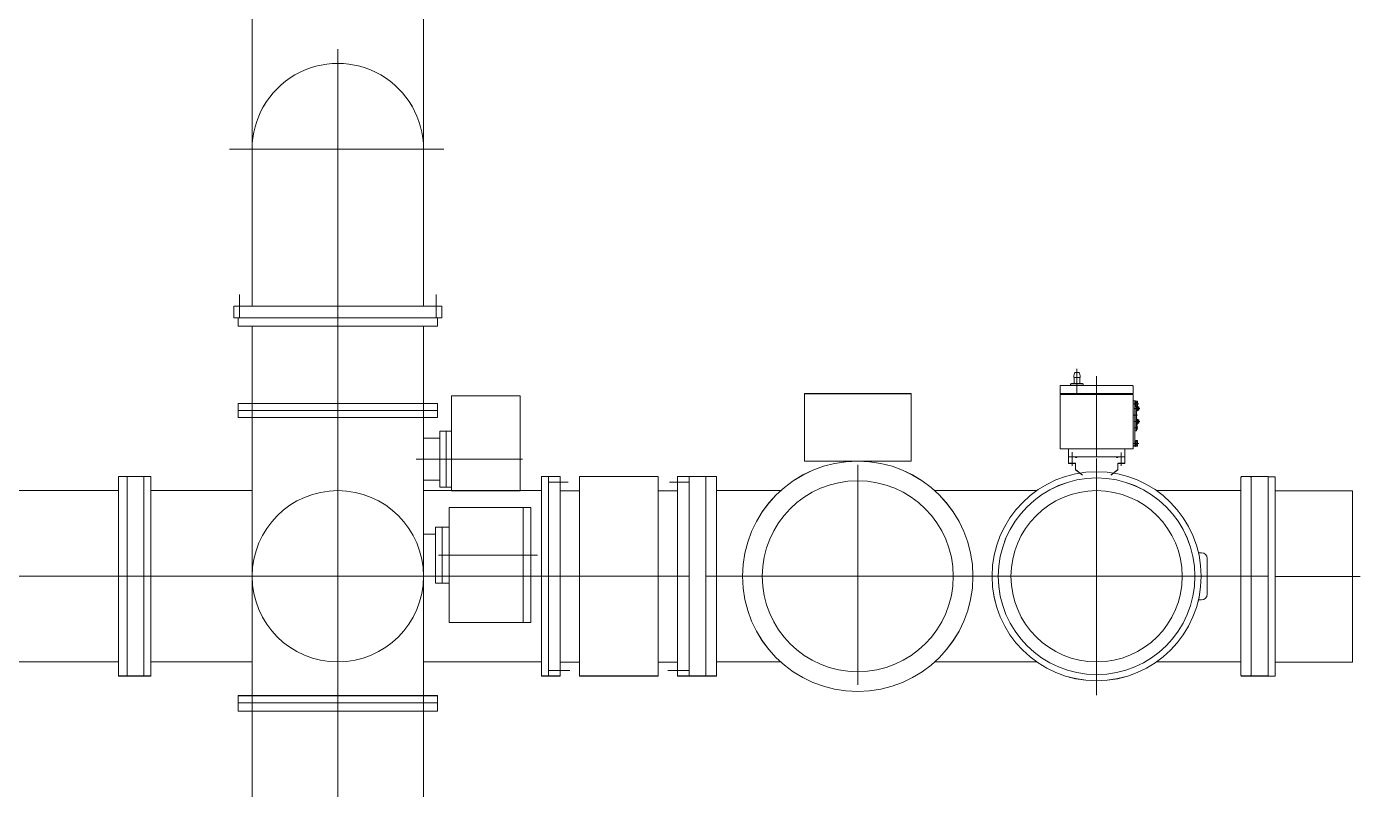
# Model space of a CAD drawing. Header units: millimetres. Extents: x 89978 to 501025, y -351975 to 835730.
# Drawn here: x 324545 to 329290, y -294189 to -291475 of the extents above; entities that cross this region are included whole.
import ezdxf

# ---------------------------------------------------------------- set-up
doc = ezdxf.new("R2010")
doc.units = ezdxf.units.MM
doc.header["$LTSCALE"] = 150
doc.layers.add('------00 Switch Gear_GIS', color=3, linetype='Continuous')

# ---------------------------------------------------------------- blocks, each defined once
blk = doc.blocks.new('X-1F-PLAN$0$GIS(2)')
at = {"layer": '------00 Switch Gear_GIS', "linetype": 'Continuous', "lineweight": 13}
for p, q in [((13573.3, 6772.6), (13573.3, 5654.6)), ((14183.3, 6772.6), (14183.3, 5654.6)), ((13878.3, 484.1), (13878.3, 6569.3)), ((14256, 6213.6), (13493.2, 6213.6)), ((13527.9, 5613.6), (13527.9, 5696.7)), ((14227.9, 5613.6), (14227.9, 5696.7)), ((13508.3, 5613.6), (13508.3, 5654.6)), ((13508.3, 5654.6), (14248.3, 5654.6)), ((14248.3, 5613.6), (14248.3, 5654.6)), ((13508.3, 5613.6), (14248.3, 5613.6)), ((13523.3, 5613.6), (13523.3, 5583.6)), ((14233.3, 5613.6), (14233.3, 5583.6)), ((13523.3, 5583.6), (14233.3, 5583.6)), ((13573.3, 5583.6), (13573.3, 3643.6)), ((14183.3, 5583.6), (14183.3, 3643.6)), ((16497.2, 5406.7), (16499.4, 5416.3)), ((16514.5, 5418.6), (16502.3, 5418.6)), ((16508.3, 5431.9), (16508.3, 5340.8)), ((16517.4, 5416.3), (16519.6, 5406.7)), ((16448.3, 5345.6), (16448.3, 5370.6)), ((16706.3, 5372.6), (16450.3, 5372.6)), ((16485.8, 5376.9), (16485.8, 5372.6)), ((16530.8, 5374.2), (16485.8, 5374.2)), ((16527.8, 5379.9), (16488.8, 5379.9)), ((16496.9, 5404.4), (16496.9, 5401.6)), ((16518.9, 5400.6), (16497.9, 5400.6)), ((16498.3, 5400.6), (16498.3, 5379.9)), ((16518.3, 5400.6), (16518.3, 5379.9)), ((16519.9, 5404.4), (16519.9, 5401.6)), ((16530.8, 5376.9), (16530.8, 5372.6)), ((16578.3, 5118.6), (16578.3, 5405.8)), ((16708.3, 5345.6), (16708.3, 5370.6)), ((14282.3, 5335.6), (14527.3, 5335.6)), ((14282.3, 4998.2), (14282.3, 5335.6)), ((14527.3, 4998.2), (14527.3, 5335.6)), ((15538.3, 5343.6), (15538.3, 5103.6)), ((15918.3, 5343.6), (15538.3, 5343.6)), ((15918.3, 5103.6), (15918.3, 5343.6)), ((16448.3, 5340.8), (16708.3, 5340.8)), ((16448.3, 5147.6), (16448.3, 5340.8)), ((16450.3, 5343.6), (16706.3, 5343.6)), ((16471.5, 5340.8), (16471.5, 5343.6)), ((16685.1, 5340.8), (16685.1, 5343.6)), ((16708.3, 5147.6), (16708.3, 5340.8)), ((16708.3, 5317.6), (16714.3, 5317.6)), ((16714.3, 5156.1), (16714.3, 5318.1)), ((16716.3, 5318.1), (16714.3, 5318.1)), ((16716.3, 5318.1), (16716.3, 5297.1)), ((16718.8, 5316.8), (16716.3, 5316.8)), ((16718.8, 5317.4), (16718.8, 5297.8)), ((16723.2, 5317.4), (16718.8, 5317.4)), ((16724.3, 5315), (16724.3, 5300.2)), ((13523.3, 5308.6), (13523.3, 5258.6)), ((13523.3, 5308.6), (14233.3, 5308.6)), ((13523.3, 5283.6), (14233.3, 5283.6)), ((14233.3, 5308.6), (14233.3, 5258.6)), ((16711.2, 5307.6), (16728.2, 5307.6)), ((16711.2, 5267.6), (16723.5, 5267.6)), ((16711.7, 5290.6), (16731.6, 5290.6)), ((16716.3, 5297.1), (16714.3, 5297.1)), ((16714.3, 5273.3), (16715.3, 5273.3)), ((16715.3, 5211.6), (16715.3, 5297.1)), ((16716.3, 5308.5), (16718.8, 5306)), ((16716.3, 5307.2), (16718.8, 5304.7)), ((16718.8, 5298.4), (16716.3, 5298.4)), ((16723.2, 5312.6), (16718.8, 5312.6)), ((16723.2, 5302.6), (16718.8, 5302.6)), ((16723.2, 5297.8), (16718.8, 5297.8)), ((16720.3, 5211.6), (16720.3, 5297.8)), ((16720.3, 5282.6), (16723.3, 5282.6)), ((16723.3, 5297.9), (16723.3, 5282.6)), ((16727.9, 5296.4), (16723.3, 5296.4)), ((16727.9, 5293.5), (16723.3, 5293.5)), ((16727.9, 5287.7), (16723.3, 5287.7)), ((16727.9, 5284.8), (16723.3, 5284.8)), ((16728.3, 5295.6), (16727.9, 5296.4)), ((16728.3, 5285.6), (16727.9, 5284.8)), ((16728.3, 5285.6), (16728.3, 5295.6)), ((13523.3, 5258.6), (14233.3, 5258.6)), ((13573.5, 4268.6), (13573.5, 5258.6)), ((14183.1, 4268.6), (14183.1, 5258.6)), ((16711.4, 5244.6), (16731.6, 5244.6)), ((16712.1, 5221.6), (16725.1, 5221.6)), ((16714.3, 5261.8), (16715.3, 5261.8)), ((16720.3, 5252.6), (16723.3, 5252.6)), ((16720.3, 5236.6), (16723.3, 5236.6)), ((16720.3, 5234.6), (16722.3, 5234.6)), ((16720.3, 5231.6), (16722.3, 5231.6)), ((16720.3, 5227.3), (16722.3, 5227.3)), ((16722.3, 5231.6), (16722.3, 5234.6)), ((16722.3, 5215.8), (16722.3, 5227.3)), ((16723.3, 5252.6), (16723.3, 5236.6)), ((16727.9, 5250.4), (16723.3, 5250.4)), ((16727.9, 5247.5), (16723.3, 5247.5)), ((16727.9, 5241.7), (16723.3, 5241.7)), ((16727.9, 5238.8), (16723.3, 5238.8)), ((16728.3, 5249.6), (16727.9, 5250.4)), ((16728.3, 5239.6), (16727.9, 5238.8)), ((16728.3, 5239.6), (16728.3, 5249.6)), ((14183.1, 5185.6), (14241.3, 5185.6)), ((14241.3, 5010.6), (14241.3, 5210.6)), ((14241.3, 5210.6), (14282.3, 5210.6)), ((14264.3, 5010.6), (14264.3, 5210.6)), ((16720.3, 5211.6), (16714.3, 5211.6)), ((16716.3, 5177.1), (16714.3, 5177.1)), ((16716.3, 5177.1), (16716.3, 5156.1)), ((16718.8, 5175.8), (16716.3, 5175.8)), ((16718.8, 5176.4), (16718.8, 5156.8)), ((16723.2, 5176.4), (16718.8, 5176.4)), ((16720.3, 5215.8), (16722.3, 5215.8)), ((16724.3, 5174), (16724.3, 5159.2)), ((16448.3, 5147.6), (16708.3, 5147.6)), ((16478.3, 5095.6), (16478.3, 5147.6)), ((16490.8, 5087.1), (16490.8, 5135.1)), ((16665.8, 5087.1), (16665.8, 5133.6)), ((16678.3, 5095.6), (16678.3, 5147.6)), ((16708.3, 5157.6), (16714.3, 5157.6)), ((16710.7, 5166.6), (16728.2, 5166.6)), ((16716.3, 5156.1), (16714.3, 5156.1)), ((16716.3, 5167.5), (16718.8, 5165)), ((16716.3, 5166.2), (16718.8, 5163.7)), ((16718.8, 5157.4), (16716.3, 5157.4)), ((16723.2, 5171.6), (16718.8, 5171.6)), ((16723.2, 5161.6), (16718.8, 5161.6)), ((16723.2, 5156.8), (16718.8, 5156.8)), ((14157.6, 5110.6), (14535.4, 5110.6)), ((15538.3, 5103.6), (15918.3, 5103.6)), ((15728.3, 5090.8), (15728.3, 4306.9)), ((16478.3, 5118.6), (16678.3, 5118.6)), ((16478.3, 5095.6), (16503.3, 5095.6)), ((16503.3, 5116.2), (16503.3, 5118.6)), ((16503.3, 5116.2), (16507.8, 5116.2)), ((16503.3, 5073.1), (16503.3, 5095.6)), ((16507.8, 5116.2), (16507.8, 5118.6)), ((16578.3, 5112.9), (16578.3, 4270)), ((16648.8, 5116.2), (16648.8, 5118.6)), ((16653.3, 5116.2), (16648.8, 5116.2)), ((16653.3, 5116.2), (16653.3, 5118.6)), ((16653.3, 5073.1), (16653.3, 5095.6)), ((16678.3, 5095.6), (16653.3, 5095.6)), ((13098.3, 5048.6), (13098.3, 4338.6)), ((13098.3, 5048.6), (13213.3, 5048.6)), ((13128.3, 4338.6), (13128.3, 5048.6)), ((13188.3, 4338.6), (13188.3, 5048.6)), ((13213.3, 4338.6), (13213.3, 5048.6)), ((14183.1, 5035.6), (14241.3, 5035.6)), ((14603.3, 4338.6), (14603.3, 5048.6)), ((14669.3, 5048.6), (14603.3, 5048.6)), ((14628.3, 4338.6), (14628.3, 5048.6)), ((14669.3, 4338.6), (14669.3, 5048.6)), ((14738.3, 5048.6), (14738.3, 4338.6)), ((14738.3, 5048.6), (15018.3, 5048.6)), ((15018.3, 5048.6), (15018.3, 4338.6)), ((15224.3, 5048.6), (15087.3, 5048.6)), ((15087.3, 4338.6), (15087.3, 5048.6)), ((15128.3, 4338.6), (15128.3, 5048.6)), ((15188.3, 4338.6), (15188.3, 5048.6)), ((15225.3, 5047.6), (15224.3, 5048.6)), ((15225.3, 4339.6), (15225.3, 5047.6)), ((16503.3, 5073.1), (16528.3, 5053.1)), ((16653.3, 5073.1), (16628.3, 5053.1)), ((17091.3, 5045.6), (17094.3, 5048.6)), ((17091.3, 4693.6), (17091.3, 5045.6)), ((17125.3, 5048.6), (17094.3, 5048.6)), ((17125.3, 5048.6), (17128.3, 5045.6)), ((17188.3, 5048.6), (17128.3, 5048.6)), ((17128.3, 4338.6), (17128.3, 5048.6)), ((17188.3, 4337.8), (17188.3, 5048.6)), ((17213.3, 5047.8), (17188.3, 5047.8)), ((17213.3, 4337.8), (17213.3, 5047.8)), ((10858.3, 4998.6), (13098.3, 4998.6)), ((13213.3, 4998.4), (13573.5, 4998.4)), ((14603.3, 4998.4), (14183.1, 4998.4)), ((14241.3, 5010.6), (14282.3, 5010.6)), ((14282.3, 4998.2), (14527.3, 4998.2)), ((14697.8, 5028.2), (14628.3, 5028.2)), ((14737.3, 4998), (14669.3, 4998)), ((15019.3, 4998), (15087.3, 4998)), ((15058.8, 5028.2), (15128.3, 5028.2)), ((15454.1, 4998.3), (15225.3, 4998.3)), ((16365, 4998.3), (16002.6, 4998.3)), ((17091.3, 4998.3), (16791.6, 4998.3)), ((17488.3, 4997.6), (17213.3, 4997.6)), ((17488.3, 4388), (17488.3, 4997.6)), ((14564.6, 4938.6), (14274.3, 4938.6)), ((14274.3, 4528.6), (14274.3, 4938.6)), ((14537.3, 4528.6), (14537.3, 4938.6)), ((14564.6, 4528.6), (14564.6, 4938.6)), ((14183.1, 4843.6), (14226.3, 4843.6)), ((14226.3, 4868.6), (14274.3, 4868.6)), ((14226.3, 4868.6), (14226.3, 4668.6)), ((14249.3, 4668.6), (14249.3, 4868.6)), ((14588.8, 4768.6), (14236.3, 4768.6)), ((16952, 4777.5), (16940.7, 4777.5)), ((16972, 4629.7), (16972, 4757.5)), ((15128.3, 4693.6), (0, 4693.6)), ((14183.1, 4693.6), (14226.3, 4693.6)), ((14226.3, 4668.6), (14274.3, 4668.6)), ((17188.3, 4693.6), (15188.3, 4693.6)), ((17091.3, 4341.6), (17091.3, 4693.6)), ((17213.3, 4692.8), (17516.6, 4692.8)), ((16952, 4609.7), (16940.7, 4609.7)), ((14564.6, 4528.6), (14274.3, 4528.6)), ((12658.3, 4388.6), (13098.3, 4388.6)), ((13213.3, 4388.8), (13573.5, 4388.8)), ((14603.3, 4388.8), (14183.1, 4388.8)), ((14669.3, 4388.4), (14737.3, 4388.4)), ((15087.3, 4388.4), (15019.3, 4388.4)), ((15454.1, 4388.7), (15225.3, 4388.7)), ((16365.1, 4388.7), (16002.5, 4388.7)), ((17091.3, 4388.7), (16791.5, 4388.7)), ((17488.3, 4388), (17213.3, 4388)), ((13098.3, 4338.6), (13213.3, 4338.6)), ((14669.3, 4338.6), (14603.3, 4338.6)), ((14703.9, 4358.2), (14628.3, 4358.2)), ((14738.3, 4338.6), (15018.3, 4338.6)), ((15052.8, 4358.2), (15128.3, 4358.2)), ((15224.3, 4338.6), (15087.3, 4338.6)), ((15224.3, 4338.6), (15225.3, 4339.6)), ((17091.3, 4341.6), (17094.3, 4338.6)), ((17125.3, 4338.6), (17094.3, 4338.6)), ((17125.3, 4338.6), (17128.3, 4341.6)), ((17128.3, 4338.6), (17188.3, 4338.6)), ((17213.3, 4337.8), (17188.3, 4337.8)), ((13523.3, 4268.6), (14233.3, 4268.6)), ((13523.3, 4213.6), (13523.3, 4268.6)), ((13523.3, 4243.6), (14233.3, 4243.6)), ((14233.3, 4213.6), (14233.3, 4268.6)), ((13523.3, 4213.6), (14233.3, 4213.6))]:
    blk.add_line(p, q, dxfattribs=at)
for centre, radius in [((15728.3, 4693.6), 410), ((15728.3, 4693.6), 340), ((16578.3, 4693.6), 372), ((16578.3, 4693.6), 350), ((13878.3, 4693.6), 304.8), ((16578.3, 4693.6), 304.8)]:
    blk.add_circle(centre, radius, dxfattribs=at)
at = {"layer": '------00 Switch Gear_GIS', "linetype": 'Continuous', "lineweight": 13, "extrusion": (0, 0, -1)}
for centre, radius, start, end in [((-16502.3, 5415.6), 3, 12.9953, 90), ((-16506.9, 5404.4), 10, 0, 12.9949), ((-16497.9, 5401.6), 1, 270, 0), ((-16518.9, 5401.6), 1, 180, 270), ((-16706.3, 5370.6), 2, 90, 180), ((-16706.3, 5345.6), 2, 180, 270), ((-16721.1, 5315), 3.19, 131.2669, 228.7331), ((-16712.3, 5307.6), 12, 155.4695, 204.5305), ((-16721.1, 5174), 3.19, 131.2669, 228.7331), ((-16712.3, 5166.6), 12, 155.4695, 204.5305), ((-16952, 4757.5), 20, 90, 180)]:
    blk.add_arc(centre, radius, start, end, dxfattribs=at)
at = {"layer": '------00 Switch Gear_GIS', "linetype": 'Continuous', "lineweight": 13}
for centre, radius, start, end in [((16514.5, 5415.6), 3, 12.9939, 90), ((16450.3, 5370.6), 2, 90, 180), ((16488.8, 5376.9), 3, 90, 180), ((16509.9, 5404.4), 10, 0, 12.9948), ((16527.8, 5376.9), 3, 0, 90), ((16450.3, 5345.6), 2, 180, 270), ((16721.1, 5300.2), 3.19, 311.2669, 48.7331), ((16725.8, 5294.9), 2.51, 24.9567, 35.0433), ((16725.8, 5294.9), 2.51, 324.9567, 1.5068), ((16718.9, 5290.6), 9.39, 342.0926, 17.9074), ((16725.8, 5286.2), 2.51, 358.4932, 35.0433), ((16725.8, 5286.2), 2.51, 324.9567, 335.0433), ((16725.8, 5248.9), 2.51, 24.9567, 35.0433), ((16725.8, 5248.9), 2.51, 324.9567, 1.5068), ((16718.9, 5244.6), 9.39, 342.0926, 17.9074), ((16725.8, 5240.2), 2.51, 358.4932, 35.0433), ((16725.8, 5240.2), 2.51, 324.9567, 335.0433), ((16721.1, 5159.2), 3.19, 311.2669, 48.7331), ((16952, 4629.7), 20, 270, 0)]:
    blk.add_arc(centre, radius, start, end, dxfattribs=at)
blk.add_ellipse((13878.3, 6213.6), major_axis=(0, -305.4), ratio=0.99861, start_param=1.570796, end_param=4.712389, dxfattribs=at)

msp = doc.modelspace()

# ---------------------------------------------------------------- linework, layer by layer
at = {"layer": '------00 Switch Gear_GIS', "linetype": 'Continuous', "lineweight": 13}
for p, q in [((325347, -291352.1), (325347, -292470)), ((325957, -291352.1), (325957, -292470)), ((325652, -297640.5), (325652, -291555.3)), ((326029.7, -291911.1), (325266.9, -291911.1)), ((325301.6, -292511.1), (325301.6, -292428)), ((326001.6, -292511.1), (326001.6, -292428)), ((325282, -292511.1), (325282, -292470.1)), ((325282, -292470.1), (326022, -292470.1)), ((326022, -292511.1), (326022, -292470.1)), ((325282, -292511.1), (326022, -292511.1)), ((325297, -292511.1), (325297, -292541.1)), ((325297, -292541.1), (326007, -292541.1)), ((325347, -292541.1), (325347, -294481.1)), ((325957, -292541.1), (325957, -294481.1)), ((326007, -292511.1), (326007, -292541.1)), ((328282, -292692.7), (328282, -292783.9)), ((328301.5, -292744.8), (328262.5, -292744.8)), ((328270.6, -292720.2), (328270.6, -292723.1)), ((328270.9, -292718), (328273.1, -292708.4)), ((328292.6, -292724.1), (328271.6, -292724.1)), ((328272, -292724.1), (328272, -292744.8)), ((328288.2, -292706.1), (328276, -292706.1)), ((328291.1, -292708.4), (328293.3, -292718)), ((328292, -292724.1), (328292, -292744.8)), ((328293.6, -292720.2), (328293.6, -292723.1)), ((328352, -293006.1), (328352, -292718.9)), ((326056, -292789), (326301, -292789)), ((326056, -293126.4), (326056, -292789)), ((326301, -293126.4), (326301, -292789)), ((327312, -292781.1), (327312, -293021.1)), ((327692, -292781.1), (327312, -292781.1)), ((327692, -293021.1), (327692, -292781.1)), ((328222, -292779.1), (328222, -292754.1)), ((328222, -292783.9), (328482, -292783.9)), ((328222, -292977.1), (328222, -292783.9)), ((328480, -292752.1), (328224, -292752.1)), ((328224, -292781.1), (328480, -292781.1)), ((328245.2, -292783.9), (328245.2, -292781.1)), ((328259.5, -292747.8), (328259.5, -292752.1)), ((328304.5, -292750.5), (328259.5, -292750.5)), ((328304.5, -292747.8), (328304.5, -292752.1)), ((328458.8, -292783.9), (328458.8, -292781.1)), ((328482, -292779.1), (328482, -292754.1)), ((328482, -292977.1), (328482, -292783.9)), ((325297, -292816.1), (325297, -292866.1)), ((325297, -292816.1), (326007, -292816.1)), ((325297, -292841.1), (326007, -292841.1)), ((326007, -292816.1), (326007, -292866.1)), ((328482, -292807.1), (328488, -292807.1)), ((328484.9, -292817.1), (328501.9, -292817.1)), ((328485.4, -292834.1), (328505.3, -292834.1)), ((328488, -292968.6), (328488, -292806.6)), ((328490, -292806.6), (328488, -292806.6)), ((328490, -292827.6), (328488, -292827.6)), ((328489, -292913.1), (328489, -292827.6)), ((328490, -292806.6), (328490, -292827.6)), ((328492.5, -292807.9), (328490, -292807.9)), ((328490, -292816.1), (328492.5, -292818.6)), ((328490, -292817.4), (328492.5, -292819.9)), ((328492.5, -292826.3), (328490, -292826.3)), ((328492.5, -292807.3), (328492.5, -292826.9)), ((328496.9, -292807.3), (328492.5, -292807.3)), ((328496.9, -292812.1), (328492.5, -292812.1)), ((328496.9, -292822.1), (328492.5, -292822.1)), ((328496.9, -292826.9), (328492.5, -292826.9)), ((328494, -292913.1), (328494, -292826.9)), ((328497, -292826.8), (328497, -292842.1)), ((328501.5, -292828.3), (328497, -292828.3)), ((328501.5, -292831.2), (328497, -292831.2)), ((328501.5, -292837), (328497, -292837)), ((328501.5, -292839.8), (328497, -292839.8)), ((328498, -292809.7), (328498, -292824.5)), ((328502, -292829.1), (328501.5, -292828.3)), ((328502, -292839.1), (328501.5, -292839.8)), ((328502, -292839.1), (328502, -292829.1)), ((325297, -292866.1), (326007, -292866.1)), ((325347.2, -293856.1), (325347.2, -292866.1)), ((325956.8, -293856.1), (325956.8, -292866.1)), ((328484.8, -292857.1), (328497.2, -292857.1)), ((328485.1, -292880.1), (328505.3, -292880.1)), ((328488, -292851.3), (328489, -292851.3)), ((328488, -292862.8), (328489, -292862.8)), ((328494, -292842.1), (328497, -292842.1)), ((328494, -292872.1), (328497, -292872.1)), ((328494, -292888.1), (328497, -292888.1)), ((328497, -292872.1), (328497, -292888.1)), ((328501.5, -292874.3), (328497, -292874.3)), ((328501.5, -292877.2), (328497, -292877.2)), ((328501.5, -292883), (328497, -292883)), ((328501.5, -292885.8), (328497, -292885.8)), ((328502, -292875.1), (328501.5, -292874.3)), ((328502, -292885.1), (328501.5, -292885.8)), ((328502, -292885.1), (328502, -292875.1)), ((326015, -293114.1), (326015, -292914.1)), ((326015, -292914.1), (326056, -292914.1)), ((326038, -293114.1), (326038, -292914.1)), ((328485.8, -292903.1), (328498.8, -292903.1)), ((328494, -292913.1), (328488, -292913.1)), ((328494, -292890.1), (328496, -292890.1)), ((328494, -292893.1), (328496, -292893.1)), ((328494, -292897.3), (328496, -292897.3)), ((328494, -292908.8), (328496, -292908.8)), ((328496, -292893.1), (328496, -292890.1)), ((328496, -292908.8), (328496, -292897.3)), ((325956.8, -292939.1), (326015, -292939.1)), ((328222, -292977.1), (328482, -292977.1)), ((328252, -293029.1), (328252, -292977.1)), ((328452, -293029.1), (328452, -292977.1)), ((328482, -292967.1), (328488, -292967.1)), ((328484.4, -292958.1), (328501.9, -292958.1)), ((328490, -292947.6), (328488, -292947.6)), ((328490, -292968.6), (328488, -292968.6)), ((328490, -292947.6), (328490, -292968.6)), ((328492.5, -292948.9), (328490, -292948.9)), ((328490, -292957.1), (328492.5, -292959.6)), ((328490, -292958.4), (328492.5, -292960.9)), ((328492.5, -292967.3), (328490, -292967.3)), ((328492.5, -292948.3), (328492.5, -292967.9)), ((328496.9, -292948.3), (328492.5, -292948.3)), ((328496.9, -292953.1), (328492.5, -292953.1)), ((328496.9, -292963.1), (328492.5, -292963.1)), ((328496.9, -292967.9), (328492.5, -292967.9)), ((328498, -292950.7), (328498, -292965.5)), ((325931.3, -293014), (326309.1, -293014)), ((327312, -293021.1), (327692, -293021.1)), ((328252, -293006.1), (328452, -293006.1)), ((328252, -293029.1), (328277, -293029.1)), ((328264.5, -293037.5), (328264.5, -292989.6)), ((328277, -293008.5), (328277, -293006.1)), ((328277, -293008.5), (328281.5, -293008.5)), ((328277, -293051.6), (328277, -293029.1)), ((328281.5, -293008.5), (328281.5, -293006.1)), ((328352, -293011.7), (328352, -293854.6)), ((328422.5, -293008.5), (328422.5, -293006.1)), ((328427, -293008.5), (328422.5, -293008.5)), ((328427, -293008.5), (328427, -293006.1)), ((328427, -293051.6), (328427, -293029.1)), ((328452, -293029.1), (328427, -293029.1)), ((328439.5, -293037.5), (328439.5, -292991)), ((324872, -293076.1), (324872, -293786.1)), ((324872, -293076.1), (324987, -293076.1)), ((324902, -293786.1), (324902, -293076.1)), ((324962, -293786.1), (324962, -293076.1)), ((324987, -293786.1), (324987, -293076.1)), ((326377, -293786.1), (326377, -293076.1)), ((326443, -293076.1), (326377, -293076.1)), ((326402, -293786.1), (326402, -293076.1)), ((326443, -293786.1), (326443, -293076.1)), ((326512, -293076.1), (326512, -293786.1)), ((326512, -293076.1), (326792, -293076.1)), ((326792, -293076.1), (326792, -293786.1)), ((326998, -293076.1), (326861, -293076.1)), ((326861, -293786.1), (326861, -293076.1)), ((326902, -293786.1), (326902, -293076.1)), ((326962, -293786.1), (326962, -293076.1)), ((326999, -293077.1), (326998, -293076.1)), ((326999, -293785.1), (326999, -293077.1)), ((327502, -293033.9), (327502, -293817.7)), ((328277, -293051.6), (328302, -293071.6)), ((328427, -293051.6), (328402, -293071.6)), ((328865, -293079.1), (328868, -293076.1)), ((328899, -293076.1), (328868, -293076.1)), ((328899, -293076.1), (328902, -293079.1)), ((328962, -293076.1), (328902, -293076.1)), ((328902, -293786.1), (328902, -293076.1)), ((328962, -293786.8), (328962, -293076.1)), ((328987, -293076.8), (328962, -293076.8)), ((328987, -293786.8), (328987, -293076.8)), ((322632, -293126.1), (324872, -293126.1)), ((324987, -293126.3), (325347.2, -293126.3)), ((325956.8, -293089.1), (326015, -293089.1)), ((326377, -293126.3), (325956.8, -293126.3)), ((326015, -293114.1), (326056, -293114.1)), ((326471.5, -293096.5), (326402, -293096.5)), ((326832.5, -293096.5), (326902, -293096.5)), ((327227.7, -293126.3), (326999, -293126.3)), ((328138.7, -293126.3), (327776.3, -293126.3)), ((328865, -293126.3), (328565.3, -293126.3)), ((328865, -293431.1), (328865, -293079.1)), ((326056, -293126.4), (326301, -293126.4)), ((326511, -293126.7), (326443, -293126.7)), ((326793, -293126.7), (326861, -293126.7)), ((329262, -293127), (328987, -293127)), ((329262, -293736.6), (329262, -293127)), ((326338.3, -293186.1), (326048, -293186.1)), ((326048, -293596.1), (326048, -293186.1)), ((326311, -293596.1), (326311, -293186.1)), ((326338.3, -293596.1), (326338.3, -293186.1)), ((326000, -293256.1), (326048, -293256.1)), ((326000, -293256.1), (326000, -293456.1)), ((326023, -293456.1), (326023, -293256.1)), ((325956.8, -293281.1), (326000, -293281.1)), ((326362.5, -293356.1), (326009.9, -293356.1)), ((328725.6, -293347.1), (328714.4, -293347.1)), ((328745.6, -293494.9), (328745.6, -293367.1)), ((326902, -293431.1), (311773.7, -293431.1)), ((325956.8, -293431.1), (326000, -293431.1)), ((326000, -293456.1), (326048, -293456.1)), ((328962, -293431.1), (326962, -293431.1)), ((328865, -293783.1), (328865, -293431.1)), ((328987, -293431.8), (329290.3, -293431.8)), ((328725.6, -293514.9), (328714.4, -293514.9)), ((326338.3, -293596.1), (326048, -293596.1)), ((324432, -293736.1), (324872, -293736.1)), ((324987, -293735.9), (325347.2, -293735.9)), ((326377, -293735.9), (325956.8, -293735.9)), ((326443, -293736.3), (326511, -293736.3)), ((326861, -293736.3), (326793, -293736.3)), ((327227.8, -293735.9), (326999, -293735.9)), ((328138.8, -293735.9), (327776.2, -293735.9)), ((328865, -293735.9), (328565.2, -293735.9)), ((329262, -293736.6), (328987, -293736.6)), ((324872, -293786.1), (324987, -293786.1)), ((326443, -293786.1), (326377, -293786.1)), ((326477.6, -293766.5), (326402, -293766.5)), ((326512, -293786.1), (326792, -293786.1)), ((326826.4, -293766.5), (326902, -293766.5)), ((326998, -293786.1), (326861, -293786.1)), ((326998, -293786.1), (326999, -293785.1)), ((328865, -293783.1), (328868, -293786.1)), ((328899, -293786.1), (328868, -293786.1)), ((328899, -293786.1), (328902, -293783.1)), ((328902, -293786.1), (328962, -293786.1)), ((328987, -293786.8), (328962, -293786.8)), ((325297, -293856.1), (326007, -293856.1)), ((325297, -293911.1), (325297, -293856.1)), ((325297, -293881.1), (326007, -293881.1)), ((326007, -293911.1), (326007, -293856.1)), ((325297, -293911.1), (326007, -293911.1))]:
    msp.add_line(p, q, dxfattribs=at)
for centre, radius in [((327502, -293431.1), 410), ((328352, -293431.1), 372), ((325652, -293431.1), 304.8), ((327502, -293431.1), 340), ((328352, -293431.1), 350), ((328352, -293431.1), 304.8)]:
    msp.add_circle(centre, radius, dxfattribs=at)
for centre, radius, start, end in [((328262.5, -292747.8), 3, 90, 180), ((328288.2, -292709.1), 3, 12.9939, 90), ((328283.6, -292720.2), 10, 0, 12.9948), ((328301.5, -292747.8), 3, 0, 90), ((328224, -292754.1), 2, 90, 180), ((328224, -292779.1), 2, 180, 270), ((328494.8, -292824.5), 3.19, 311.2669, 48.7331), ((328499.5, -292829.7), 2.51, 24.9567, 35.0433), ((328499.5, -292829.7), 2.51, 324.9567, 1.5068), ((328492.6, -292834.1), 9.39, 342.0926, 17.9074), ((328499.5, -292838.4), 2.51, 358.4932, 35.0433), ((328499.5, -292838.4), 2.51, 324.9567, 335.0433), ((328499.5, -292875.7), 2.51, 24.9567, 35.0433), ((328499.5, -292875.7), 2.51, 324.9567, 1.5068), ((328492.6, -292880.1), 9.39, 342.0926, 17.9074), ((328499.5, -292884.4), 2.51, 358.4932, 35.0433), ((328499.5, -292884.4), 2.51, 324.9567, 335.0433), ((328494.8, -292965.5), 3.19, 311.2669, 48.7331), ((328725.6, -293494.9), 20, 270, 0)]:
    msp.add_arc(centre, radius, start, end, dxfattribs=at)
at = {"layer": '------00 Switch Gear_GIS', "linetype": 'Continuous', "lineweight": 13, "extrusion": (0, 0, -1)}
for centre, radius, start, end in [((-328280.6, -292720.2), 10, 0, 12.995), ((-328271.6, -292723.1), 1, 270, 0), ((-328276, -292709.1), 3, 12.9953, 90), ((-328292.6, -292723.1), 1, 180, 270), ((-328480, -292754.1), 2, 90, 180), ((-328480, -292779.1), 2, 180, 270), ((-328494.8, -292809.7), 3.19, 131.2669, 228.7331), ((-328486, -292817.1), 12, 155.4695, 204.5305), ((-328494.8, -292950.7), 3.19, 131.2669, 228.7331), ((-328486, -292958.1), 12, 155.4695, 204.5305), ((-328725.6, -293367.1), 20, 90, 180)]:
    msp.add_arc(centre, radius, start, end, dxfattribs=at)
at = {"layer": '------00 Switch Gear_GIS', "linetype": 'Continuous', "lineweight": 13}
msp.add_ellipse((325652, -291911.1), major_axis=(0, -305.4), ratio=0.99861, start_param=1.570796, end_param=4.712389, dxfattribs=at)

# ---------------------------------------------------------------- block references
at = {"layer": '------00 Switch Gear_GIS', "color": 3}
msp.add_blockref('X-1F-PLAN$0$GIS(2)', (311773.7, -298124.6), dxfattribs=at)

doc.saveas('drawing.dxf')
